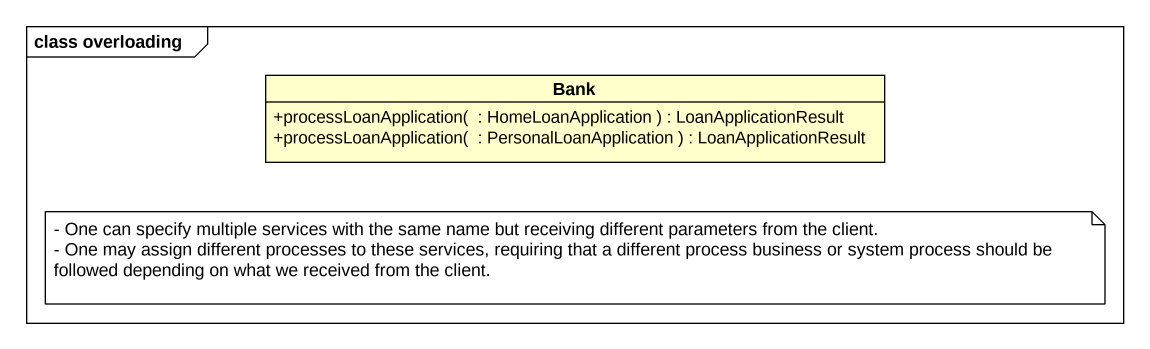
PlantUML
@startuml
mainframe class overloading
hide circle
hide empty members
skinparam classAttributeIconSize 0
class Bank #FFFFCC {
  +processLoanApplication(  : HomeLoanApplication ) : LoanApplicationResult
  +processLoanApplication(  : PersonalLoanApplication ) : LoanApplicationResult
}
note as N1
  - One can specify multiple services with the same name but receiving different parameters from the client.
  - One may assign different processes to these services, requiring that a different process business or system process should be followed depending on what we received from the client.
end note
@enduml
